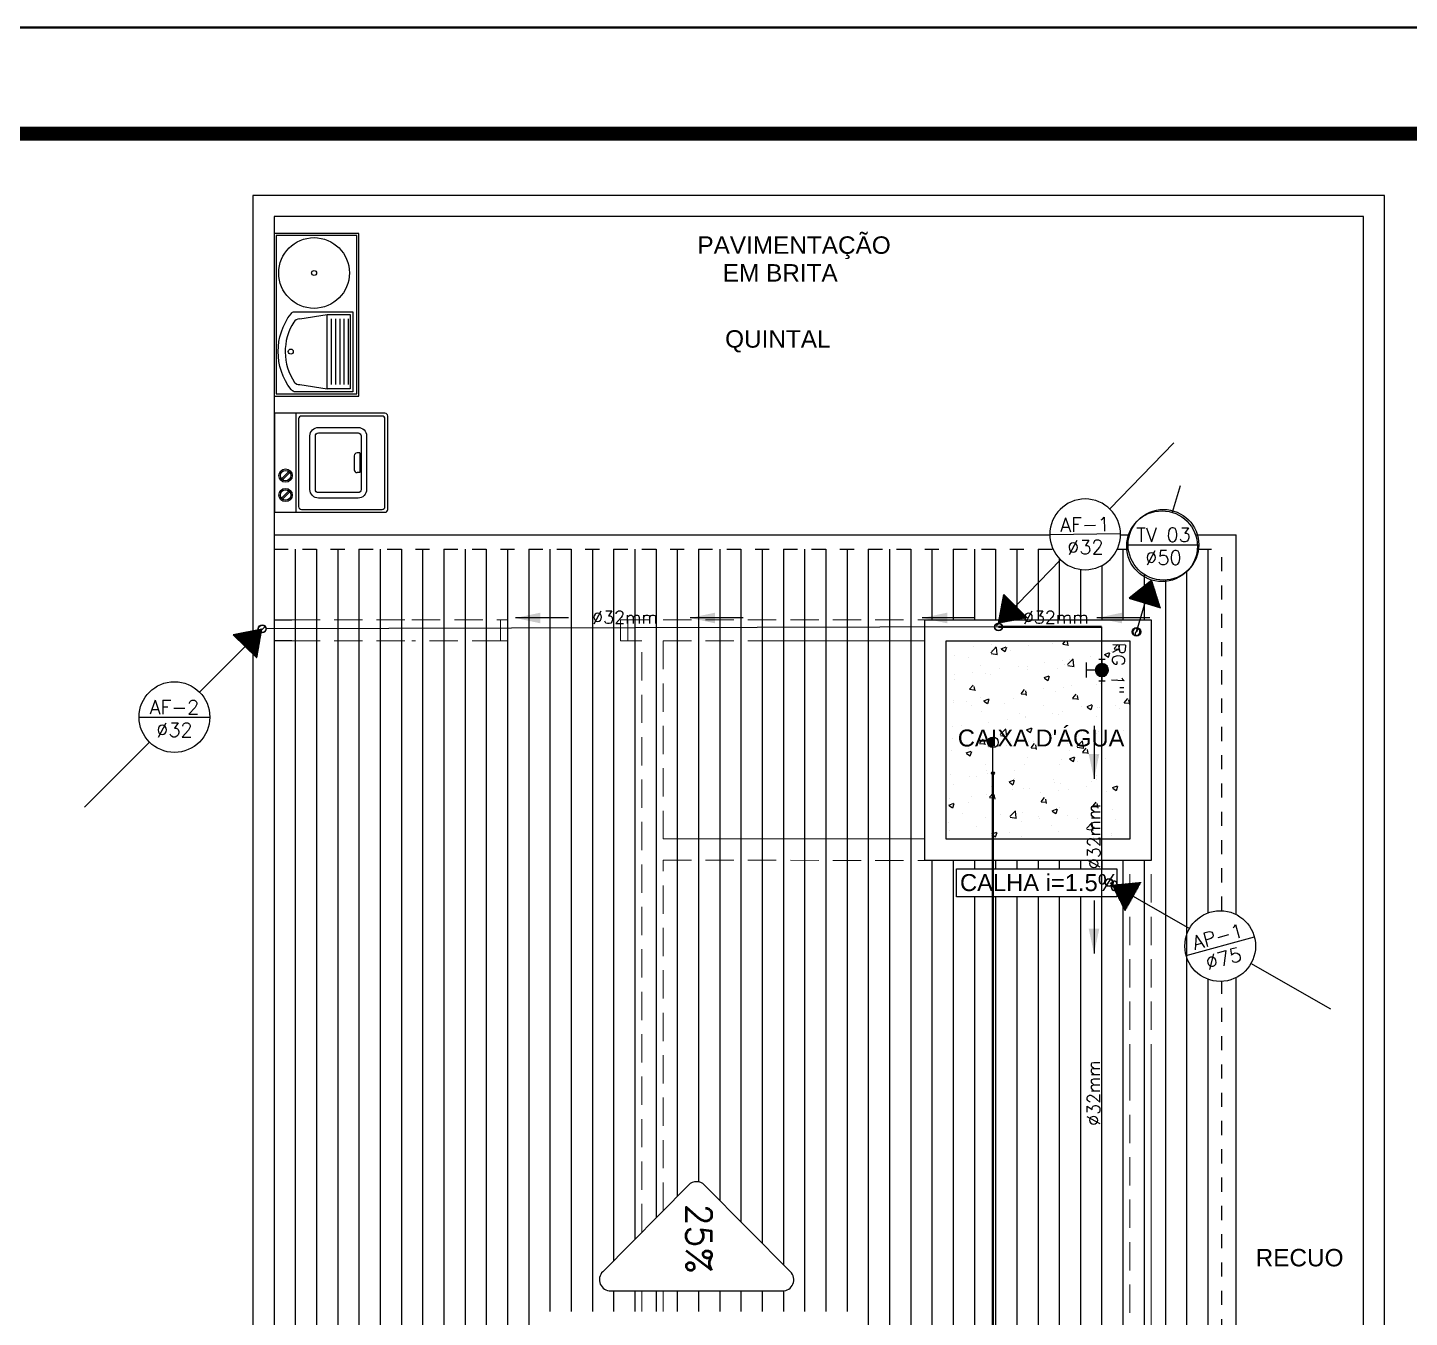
# Model space of a CAD drawing. Header units: millimetres. Extents: x 4595 to 4915, y 2085 to 2243.
# Drawn here: x 4717.28 to 4727.05, y 2204.19 to 2213.31 of the extents above; entities that cross this region are included whole.
import ezdxf
from ezdxf.enums import TextEntityAlignment as Align

# ---------------------------------------------------------------- set-up
doc = ezdxf.new("R2010")
doc.units = ezdxf.units.MM
doc.header["$LTSCALE"] = 0.8
doc.linetypes.add('HIDDEN', pattern=[0.375, 0.25, -0.125])
doc.linetypes.add('HIDDEN2', pattern=[0.1875, 0.125, -0.0625])
for name, color, linetype in [('02', 2, 'Continuous'), ('BANHO_COZINHA', 7, 'Continuous'), ('CONEXAO_AG_FRIA', 3, 'Continuous'), ('CONEXAO_ESGOTO', 7, 'Continuous'), ('CONEXÃO_HIDRÁULICA', 2, 'Continuous'), ('DETALHE_CONEXAO_EG', 3, 'Continuous'), ('DIVERSOS', 4, 'Continuous'), ('HATCH', 8, 'Continuous'), ('JANELAS_EXTERNO', 1, 'Continuous'), ('MOBIL-I', 251, 'Continuous'), ('MOVEIS', 7, 'Continuous'), ('PORTAS', 3, 'Continuous'), ('SIMBOLOS_AGUA', 3, 'Continuous'), ('texto pequeno', 3, 'Continuous'), ('TEXTO0', 7, 'Continuous'), ('TEXTO2', 3, 'Continuous'), ('TUBULAÇÃO_HIDRÁULICA', 5, 'Continuous'), ('TXT_0', 7, 'Continuous')]:
    doc.layers.add(name, color=color, linetype=linetype)
doc.styles.add('ADITIVOCAD', font='ROMANS.shx')
doc.styles.add('ROMANS', font='romans', dxfattribs={"height": 0.1})
doc.styles.add('SANSSERIF', font='sas_____.pfb', dxfattribs={"height": 1})
doc.styles.get("Standard").update_dxf_attribs({"font": 'txt.shx', "height": 0.12})
pattern_1 = [(158.48882318, (6948.9741508, 2392.670996), (-0.001164217631, -0.002953848728), [])]
pattern_2 = [(67.54383833, (4868.4809806, -23.668247), (-0.002934246297, 0.001212775193), [])]

# ---------------------------------------------------------------- blocks, each defined once
blk = doc.blocks.new('Adh_hicol0')
for radius in [0.559, 0.515]:
    blk.add_circle((0, 0), radius)
blk = doc.blocks.new('Adh_acs_rg')
h = blk.add_hatch()
h.set_pattern_fill('_U', color=256, scale=0.002, angle=45, style=0, double=1)
h.set_pattern_definition([(45, (-7.4131718, -5.1711377), (-0.00141421356, 0.00141421356), []), (135, (-7.4131718, -5.1711377), (-0.00141421356, -0.00141421356), [])])
h.paths.add_polyline_path([(-0.046, 0, 1), (0.046, 0, 1)])
for p, q in [((0.0525, 0.1082), (-0.0525, 0.1082)), ((0, 0.046), (0, 0.1082)), ((-0.078, 0.0225), (-0.078, -0.0225)), ((0.078, -0.0225), (0.078, 0.0225)), ((-0.078, 0), (-0.046, 0)), ((0.046, 0), (0.078, 0))]:
    blk.add_line(p, q)
blk.add_circle((0, 0), 0.046)
blk = doc.blocks.new('ADH_TOR_BOIA')
for points in [[(-0.0103, 0, 1), (0.0103, 0, 1)], [(0.1812, 0), (0.2562, 0, 1)]]:
    blk.add_hatch(color=256).paths.add_polyline_path(points)
blk.add_line((0.0103, 0), (0.2562, 0))
for centre, radius in [((0, 0), 0.0103), ((0.2187, 0), 0.0375)]:
    blk.add_circle(centre, radius)
blk = doc.blocks.new('Adh_BalaoAf')
for p, q in [((0, 0), (0.65, 0)), ((1.8, 0), (1.15, 0))]:
    blk.add_line(p, q)
blk.add_circle((0.9, 0), 0.25)
blk = doc.blocks.new('Adh_Afn')
blk.add_line((-0.25, 0), (0.25, 0))
blk.add_circle((0, 0), 0.25)
at = {"flags": 8}
for tag, p in [('$AF', (0, 0.0703)), ('$DIAM', (0, -0.0909))]:
    blk.add_attdef(tag, text='', height=0.1, dxfattribs=at).set_placement(p, align=Align.MIDDLE)

msp = doc.modelspace()

# ---------------------------------------------------------------- hatches: boundary and pattern name
at = {"layer": 'HATCH'}
h = msp.add_hatch(dxfattribs=at)
h.set_pattern_fill('LINE,_O', color=256, scale=0.001, angle=185.65012)
h.set_pattern_definition([(185.65011725, (6625.527552, 3390.7753964), (0.000312589541, -0.003159574778), [])])
h.paths.add_polyline_path([(4725.0649, 2209.2734), (4725.2875, 2209.2048), (4725.226, 2209.4007)])
h = msp.add_hatch(dxfattribs=at)
h.set_pattern_fill('LINE,_O', color=256, scale=0.001, angle=67.54384)
h.set_pattern_definition(pattern_2)
h.paths.add_polyline_path([(4724.179, 2209.2985), (4724.3444, 2209.1345), (4724.1426, 2209.0964)])
h = msp.add_hatch(dxfattribs=at)
h.set_pattern_fill('LINE,_O', color=256, scale=0.001, angle=67.54384)
h.set_pattern_definition(pattern_2)
h.paths.add_polyline_path([(4724.179, 2209.2985), (4724.3444, 2209.1345), (4724.1426, 2209.0964)])
h = msp.add_hatch(dxfattribs=at)
h.set_pattern_fill('LINE,_O', color=256, scale=0.001, angle=67.54384)
h.set_pattern_definition(pattern_2)
h.paths.add_polyline_path([(4724.179, 2209.2985), (4724.3444, 2209.1345), (4724.1426, 2209.0964)])
h = msp.add_hatch(dxfattribs=at)
h.set_pattern_fill('LINE,_O', color=256, scale=0.001, angle=67.54384)
h.set_pattern_definition(pattern_2)
h.paths.add_polyline_path([(4724.179, 2209.2985), (4724.3444, 2209.1345), (4724.1426, 2209.0964)])
h = msp.add_hatch(dxfattribs=at)
h.set_pattern_fill('LINE,_O', color=5, scale=0.001, angle=158.48882)
h.set_pattern_definition(pattern_1)
h.paths.add_polyline_path([(4718.733, 2209.0146), (4718.8997, 2208.852), (4718.9345, 2209.0543)])
h = msp.add_hatch(dxfattribs=at)
h.set_pattern_fill('LINE,_O', color=5, scale=0.001, angle=158.48882)
h.set_pattern_definition(pattern_1)
h.paths.add_polyline_path([(4718.733, 2209.0146), (4718.8997, 2208.852), (4718.9345, 2209.0543)])
h = msp.add_hatch(dxfattribs=at)
h.set_pattern_fill('LINE,_O', color=5, scale=0.001, angle=158.48882)
h.set_pattern_definition(pattern_1)
h.paths.add_polyline_path([(4718.733, 2209.0146), (4718.8997, 2208.852), (4718.9345, 2209.0543)])
h = msp.add_hatch(dxfattribs=at)
h.set_pattern_fill('LINE,_O', color=5, scale=0.001, angle=158.48882)
h.set_pattern_definition(pattern_1)
h.paths.add_polyline_path([(4718.733, 2209.0146), (4718.8997, 2208.852), (4718.9345, 2209.0543)])
h = msp.add_hatch(dxfattribs=at)
h.set_pattern_fill('LINE,_O', color=256, scale=0.001, angle=263.73051)
h.set_pattern_definition([(263.7305051, (3961.5306567, 4310.573581), (0.003156011083, -0.000346726181), [])])
h.paths.add_polyline_path([(4725.0377, 2207.0617), (4725.1508, 2207.2653), (4724.9464, 2207.2456)])

# ---------------------------------------------------------------- linework, layer by layer
at = {"color": 253}
msp.add_lwpolyline([(4721.4009, 2204.3748), (4722.6146, 2204.3748, 0.668179), (4722.6712, 2204.5113), (4722.0643, 2205.124, 0.414214), (4721.9512, 2205.124), (4721.3443, 2204.5113, 0.668179), (4721.4009, 2204.3748), (4721.4009, 2204.3748)], format="xyb", dxfattribs=at)
at = {"layer": '02', "color": 253}
for p, q in [((4726.8709, 2212.1206), (4718.8709, 2212.1206)), ((4718.8709, 2212.1206), (4718.8709, 2187.1206)), ((4718.8709, 2212.1206), (4718.8709, 2208.5706)), ((4726.8709, 2187.1206), (4726.8709, 2212.1206)), ((4726.7209, 2211.9706), (4719.0209, 2211.9706)), ((4726.7209, 2197.2706), (4726.7209, 2211.9706)), ((4719.0209, 2209.1206), (4719.1459, 2209.1206)), ((4719.0209, 2208.9706), (4719.0209, 2195.375)), ((4719.1459, 2208.9706), (4719.0209, 2208.9706)), ((4719.0209, 2208.9706), (4719.0209, 2207.4206))]:
    msp.add_line(p, q, dxfattribs=at)
at = {"layer": '02', "color": 253, "linetype": 'HIDDEN', "lineweight": 5}
for p, q in [((4719.9959, 2209.1206), (4720.6209, 2209.1206)), ((4720.6209, 2208.9706), (4720.6209, 2209.1206)), ((4721.4709, 2209.1206), (4725.2209, 2209.1206)), ((4721.5209, 2208.9706), (4721.5209, 2209.1206)), ((4725.2209, 2205.9206), (4725.2209, 2209.1206)), ((4720.6209, 2208.9706), (4719.9959, 2208.9706)), ((4721.6209, 2208.9706), (4721.4709, 2208.9706)), ((4721.6209, 2204.7906), (4721.6209, 2208.9706)), ((4721.7709, 2207.5706), (4721.7709, 2208.9706)), ((4721.7709, 2208.9706), (4723.6206, 2208.9706)), ((4722.5709, 2208.9706), (4723.6206, 2208.9706)), ((4723.7706, 2208.9706), (4725.0709, 2208.9706)), ((4723.7706, 2208.9706), (4725.0709, 2208.9706)), ((4725.0709, 2208.9706), (4724.1709, 2208.9706)), ((4725.0709, 2207.5706), (4725.0709, 2208.9706)), ((4721.7709, 2207.5706), (4723.6206, 2207.5706)), ((4723.6206, 2207.5706), (4721.7709, 2207.5706)), ((4724.2709, 2207.5706), (4724.2709, 2207.5684)), ((4721.7709, 2204.942), (4721.7709, 2207.4206)), ((4721.7709, 2207.4206), (4723.6206, 2207.4184)), ((4724.9709, 2207.4206), (4725.0709, 2207.4206)), ((4725.0709, 2205.9206), (4725.0709, 2207.4206)), ((4721.6209, 2204.229), (4721.6209, 2204.3748)), ((4721.7709, 2204.229), (4721.7709, 2204.3748))]:
    msp.add_line(p, q, dxfattribs=at)
at = {"layer": '02', "color": 5, "lineweight": 40}
for p, q in [((4724.1417, 2209.0693), (4724.8707, 2209.0693)), ((4724.1025, 2198.2432), (4724.1025, 2208.035))]:
    msp.add_line(p, q, dxfattribs=at)
at = {"layer": '02', "lineweight": 40}
msp.add_lwpolyline([(4703.7996, 2168.7568), (4764.9996, 2168.7568), (4764.9996, 2213.3068), (4703.7996, 2213.3068)], close=True, dxfattribs=at)
at = {"layer": '02', "lineweight": 40, "const_width": 0.1}
msp.add_lwpolyline([(4704.5496, 2169.5068), (4764.2496, 2169.5068), (4764.2496, 2212.5568), (4704.5496, 2212.5568)], close=True, dxfattribs=at)
at = {"layer": 'BANHO_COZINHA', "color": 253}
for p, q in [((4719.2025, 2211.2483), (4719.3975, 2211.2783)), ((4719.3975, 2210.7529), (4719.3975, 2211.2783)), ((4719.4275, 2210.7842), (4719.4275, 2211.2483)), ((4719.4575, 2210.7842), (4719.4575, 2211.2483)), ((4719.4875, 2210.7842), (4719.4875, 2211.2483)), ((4719.5175, 2210.7842), (4719.5175, 2211.2483)), ((4719.5475, 2210.7842), (4719.5475, 2211.2483)), ((4719.2025, 2210.7829), (4719.3975, 2210.7529))]:
    msp.add_line(p, q, dxfattribs=at)
for points in [[(4719.6209, 2210.7021), (4719.6209, 2211.8521), (4719.0209, 2211.8521), (4719.0209, 2210.7021)], [(4719.0359, 2211.8371), (4719.0359, 2210.7171), (4719.6059, 2210.7171), (4719.6059, 2211.8371)]]:
    msp.add_lwpolyline(points, close=True, dxfattribs=at)
msp.add_lwpolyline([(4719.1621, 2210.7329, -0.153737), (4719.1408, 2210.7481, -0.338906), (4719.1408, 2211.2845, -0.256007), (4719.1661, 2211.2983), (4719.578, 2211.2983), (4719.578, 2210.7329)], format="xyb", close=True, dxfattribs=at)
msp.add_lwpolyline([(4719.3975, 2211.2783), (4719.558, 2211.2783), (4719.558, 2210.7529), (4719.3975, 2210.7529, -0.125189)], format="xyb", dxfattribs=at)
for centre, radius in [((4719.3036, 2211.5721), 0.25), ((4719.3036, 2211.5721), 0.0177), ((4719.1392, 2211.0163), 0.0177)]:
    msp.add_circle(centre, radius, dxfattribs=at)
for centre, radius, start, end in [((4719.491, 2211.0163), 0.3911, 147.74582, 213.74994), ((4719.2025, 2211.1983), 0.05, 90, 147.74582), ((4719.2025, 2210.8329), 0.05, 222.73834, 270)]:
    msp.add_arc(centre, radius, start, end, dxfattribs=at)
at = {"layer": 'CONEXAO_ESGOTO'}
for p, q in [((4721.1011, 2209.1329), (4720.7269, 2209.1329)), ((4722.3359, 2209.1329), (4721.9617, 2209.1329)), ((4723.9771, 2209.1329), (4723.6029, 2209.1329)), ((4725.2119, 2209.1329), (4724.8376, 2209.1329)), ((4724.8168, 2208.3695), (4724.8168, 2207.9952)), ((4724.8168, 2207.1347), (4724.8168, 2206.7605))]:
    msp.add_line(p, q, dxfattribs=at)
for points in [[(4720.7269, 2209.1329), (4720.9029, 2209.0954), (4720.9029, 2209.1704)], [(4721.9617, 2209.1329), (4722.1377, 2209.0954), (4722.1377, 2209.1704)], [(4723.6029, 2209.1329), (4723.7789, 2209.0954), (4723.7789, 2209.1704)], [(4724.8376, 2209.1329), (4725.0137, 2209.0954), (4725.0137, 2209.1704)], [(4724.8168, 2207.9952), (4724.8544, 2208.1713), (4724.7793, 2208.1713)], [(4724.8168, 2206.7605), (4724.8544, 2206.9365), (4724.7793, 2206.9365)]]:
    msp.add_solid(points, dxfattribs=at)
at = {"layer": 'DETALHE_CONEXAO_EG'}
for radius in [0.03, 0.0275]:
    msp.add_circle((4725.1167, 2209.0349), radius, dxfattribs=at)
for centre, radius, start, end in [((4725.1167, 2209.0349), 0.025, 90.10011, 270.0961), ((4725.1223, 2209.0224), 0.0137, 114.12556, 246.07319), ((4725.1111, 2209.0474), 0.0137, 294.12556, 66.07319), ((4725.1167, 2209.0349), 0.025, 270.10138, 90.09737)]:
    msp.add_arc(centre, radius, start, end, dxfattribs=at)
at = {"layer": 'DIVERSOS'}
for p, q in [((4725.4252, 2210.0672), (4725.3692, 2209.8797)), ((4725.1167, 2209.0349), (4725.226, 2209.4007))]:
    msp.add_line(p, q, dxfattribs=at)
at = {"layer": 'DIVERSOS', "color": 253}
for p, q in [((4723.9623, 2208.9314), (4723.9623, 2208.9314)), ((4724.0868, 2208.8872), (4724.1263, 2208.9284)), ((4724.0895, 2208.9482), (4724.0895, 2208.9482)), ((4724.1325, 2208.8772), (4724.1269, 2208.9254)), ((4724.161, 2208.9156), (4724.1965, 2208.9292)), ((4724.1627, 2208.9126), (4724.1879, 2208.8956)), ((4724.1891, 2208.896), (4724.1994, 2208.9267)), ((4724.2702, 2208.9675), (4724.2696, 2208.9706)), ((4724.3544, 2208.9408), (4724.3544, 2208.9408)), ((4724.522, 2208.9532), (4724.522, 2208.9532)), ((4724.5952, 2208.9469), (4724.6255, 2208.9443)), ((4724.5959, 2208.948), (4724.6148, 2208.9706)), ((4724.6345, 2208.9356), (4724.6287, 2208.9674)), ((4724.7638, 2208.9664), (4724.7638, 2208.9664)), ((4724.9595, 2208.915), (4724.9899, 2208.9124)), ((4724.9603, 2208.9162), (4724.9848, 2208.9454)), ((4724.9989, 2208.9037), (4724.993, 2208.9355)), ((4725.035, 2208.9549), (4725.035, 2208.9549)), ((4723.8339, 2208.8702), (4723.8339, 2208.8702)), ((4723.9295, 2208.8515), (4723.9295, 2208.8515)), ((4724.0893, 2208.8816), (4724.1345, 2208.8746)), ((4724.0905, 2208.9027), (4724.0905, 2208.9027)), ((4724.2257, 2208.9023), (4724.2257, 2208.9023)), ((4724.4691, 2208.8154), (4724.4691, 2208.8154)), ((4724.5962, 2208.8321), (4724.5962, 2208.8321)), ((4724.6289, 2208.8031), (4724.6685, 2208.8443)), ((4724.6437, 2208.8417), (4724.6437, 2208.8417)), ((4724.6746, 2208.7931), (4724.669, 2208.8413)), ((4724.7886, 2208.8574), (4724.7886, 2208.8574)), ((4724.8656, 2208.84), (4724.8656, 2208.84)), ((4724.891, 2208.8749), (4724.9266, 2208.8885)), ((4724.8927, 2208.8719), (4724.918, 2208.8549)), ((4724.9192, 2208.8553), (4724.9295, 2208.886)), ((4724.94, 2208.8925), (4724.94, 2208.8925)), ((4723.7706, 2208.7568), (4723.7726, 2208.7628)), ((4723.8287, 2208.7311), (4723.8287, 2208.7311)), ((4723.9558, 2208.7478), (4723.9558, 2208.7478)), ((4724.0133, 2208.7993), (4724.0133, 2208.7993)), ((4724.0512, 2208.74), (4724.0512, 2208.74)), ((4724.0844, 2208.7336), (4724.0844, 2208.7336)), ((4724.1482, 2208.7731), (4724.1482, 2208.7731)), ((4724.2844, 2208.7878), (4724.2844, 2208.7878)), ((4724.3475, 2208.7908), (4724.3475, 2208.7908)), ((4724.3482, 2208.7717), (4724.3482, 2208.7717)), ((4724.4642, 2208.711), (4724.4998, 2208.7247)), ((4724.4924, 2208.6915), (4724.5027, 2208.7222)), ((4724.5556, 2208.7764), (4724.5556, 2208.7764)), ((4724.609, 2208.8075), (4724.609, 2208.8075)), ((4724.6314, 2208.7976), (4724.6766, 2208.7905)), ((4724.8268, 2208.7649), (4724.8268, 2208.7649)), ((4723.8278, 2208.7011), (4723.8278, 2208.7011)), ((4723.9369, 2208.6286), (4723.9673, 2208.6259)), ((4723.9376, 2208.6297), (4723.9621, 2208.6589)), ((4723.9763, 2208.6172), (4723.9704, 2208.6491)), ((4724.302, 2208.5978), (4724.3265, 2208.627)), ((4724.4626, 2208.6318), (4724.4626, 2208.6318)), ((4724.4659, 2208.7081), (4724.4912, 2208.691)), ((4724.6029, 2208.6384), (4724.6029, 2208.6384)), ((4724.655, 2208.6571), (4724.655, 2208.6571)), ((4724.8377, 2208.6639), (4724.8377, 2208.6639)), ((4724.8594, 2208.6709), (4724.8594, 2208.6709)), ((4724.9758, 2208.6993), (4724.9758, 2208.6993)), ((4723.8216, 2208.532), (4723.8216, 2208.532)), ((4723.8222, 2208.5474), (4723.8222, 2208.5474)), ((4723.9143, 2208.5397), (4723.9143, 2208.5397)), ((4724.0146, 2208.5728), (4724.0146, 2208.5728)), ((4724.0374, 2208.5472), (4724.0729, 2208.5608)), ((4724.0391, 2208.5442), (4724.0643, 2208.5272)), ((4724.0655, 2208.5276), (4724.0758, 2208.5583)), ((4724.0782, 2208.5645), (4724.0782, 2208.5645)), ((4724.1855, 2208.5282), (4724.1855, 2208.5282)), ((4724.2452, 2208.5622), (4724.2452, 2208.5622)), ((4724.3013, 2208.5967), (4724.3316, 2208.594)), ((4724.3406, 2208.5853), (4724.3348, 2208.6172)), ((4724.3354, 2208.615), (4724.3354, 2208.615)), ((4724.342, 2208.6026), (4724.342, 2208.6026)), ((4724.5415, 2208.613), (4724.5415, 2208.613)), ((4724.6656, 2208.5648), (4724.696, 2208.5621)), ((4724.6664, 2208.5659), (4724.6909, 2208.5951)), ((4724.705, 2208.5535), (4724.6991, 2208.5853)), ((4725.03, 2208.5329), (4725.0604, 2208.5303)), ((4725.0308, 2208.5341), (4725.0552, 2208.5632)), ((4725.0694, 2208.5216), (4725.0635, 2208.5534)), ((4723.949, 2208.5113), (4723.949, 2208.5113)), ((4724.0214, 2208.4715), (4724.0214, 2208.4715)), ((4724.2926, 2208.46), (4724.2926, 2208.46)), ((4724.329, 2208.4314), (4724.329, 2208.4314)), ((4724.3358, 2208.4335), (4724.3358, 2208.4335)), ((4724.4567, 2208.5168), (4724.4567, 2208.5168)), ((4724.5214, 2208.4567), (4724.5214, 2208.4567)), ((4724.5638, 2208.4485), (4724.5638, 2208.4485)), ((4724.5967, 2208.4693), (4724.5967, 2208.4693)), ((4724.7279, 2208.5053), (4724.7279, 2208.5053)), ((4724.7674, 2208.5065), (4724.803, 2208.5202)), ((4724.7691, 2208.5035), (4724.7944, 2208.4865)), ((4724.7956, 2208.4869), (4724.8059, 2208.5176)), ((4724.835, 2208.4371), (4724.835, 2208.4371)), ((4724.8422, 2208.499), (4724.8422, 2208.499)), ((4724.8533, 2208.5018), (4724.8533, 2208.5018)), ((4724.9694, 2208.5157), (4724.9694, 2208.5157)), ((4724.9991, 2208.4939), (4724.9991, 2208.4939)), ((4723.8154, 2208.3629), (4723.8154, 2208.3629)), ((4723.881, 2208.3724), (4723.881, 2208.3724)), ((4724.072, 2208.3954), (4724.072, 2208.3954)), ((4724.1541, 2208.3082), (4724.1937, 2208.3495)), ((4724.1998, 2208.2982), (4724.1942, 2208.3465)), ((4724.2018, 2208.4147), (4724.2018, 2208.4147)), ((4724.3406, 2208.3427), (4724.3762, 2208.3563)), ((4724.3423, 2208.3397), (4724.3676, 2208.3226)), ((4724.3688, 2208.3231), (4724.3791, 2208.3538)), ((4724.8168, 2208.3608), (4724.8168, 2208.3608)), ((4724.8471, 2208.3327), (4724.8471, 2208.3327)), ((4725.0281, 2208.3407), (4725.0281, 2208.3407)), ((4723.8133, 2208.2815), (4723.8133, 2208.2815)), ((4724.0074, 2208.2464), (4724.0378, 2208.2438)), ((4724.0081, 2208.2476), (4724.0326, 2208.2768)), ((4724.0468, 2208.2351), (4724.0409, 2208.267)), ((4724.0844, 2208.27), (4724.0844, 2208.27)), ((4724.1566, 2208.3027), (4724.2018, 2208.2957)), ((4724.1953, 2208.231), (4724.1953, 2208.231)), ((4724.2243, 2208.2591), (4724.2243, 2208.2591)), ((4724.3297, 2208.2644), (4724.3297, 2208.2644)), ((4724.3556, 2208.2586), (4724.3556, 2208.2586)), ((4724.3725, 2208.2157), (4724.397, 2208.2449)), ((4724.3877, 2208.2564), (4724.3877, 2208.2564)), ((4724.4111, 2208.2032), (4724.4053, 2208.2351)), ((4724.5205, 2208.3099), (4724.5205, 2208.3099)), ((4724.5905, 2208.3001), (4724.5905, 2208.3001)), ((4724.6268, 2208.2471), (4724.6268, 2208.2471)), ((4724.6963, 2208.2241), (4724.7358, 2208.2654)), ((4724.7085, 2208.2986), (4724.7085, 2208.2986)), ((4724.742, 2208.2141), (4724.7364, 2208.2624)), ((4724.8357, 2208.3153), (4724.8357, 2208.3153)), ((4724.898, 2208.2356), (4724.898, 2208.2356)), ((4724.9385, 2208.2492), (4724.9385, 2208.2492)), ((4725.0706, 2208.302), (4725.0709, 2208.3021)), ((4723.8092, 2208.1938), (4723.8092, 2208.1938)), ((4723.9138, 2208.1788), (4723.9493, 2208.1925)), ((4723.9155, 2208.1758), (4723.9407, 2208.1588)), ((4723.928, 2208.2082), (4723.928, 2208.2082)), ((4723.9419, 2208.1592), (4723.9522, 2208.1899)), ((4724.0658, 2208.2263), (4724.0658, 2208.2263)), ((4724.0681, 2208.2143), (4724.0681, 2208.2143)), ((4724.346, 2208.1475), (4724.346, 2208.1475)), ((4724.3718, 2208.2146), (4724.4021, 2208.2119)), ((4724.5843, 2208.131), (4724.5843, 2208.131)), ((4724.6422, 2208.1984), (4724.6422, 2208.1984)), ((4724.6438, 2208.1381), (4724.6794, 2208.1518)), ((4724.6455, 2208.1352), (4724.6708, 2208.1181)), ((4724.672, 2208.1186), (4724.6823, 2208.1493)), ((4724.6988, 2208.2186), (4724.744, 2208.2116)), ((4724.7361, 2208.1827), (4724.7665, 2208.18)), ((4724.7369, 2208.1838), (4724.7614, 2208.213)), ((4724.7755, 2208.1714), (4724.7696, 2208.2032)), ((4724.8409, 2208.1636), (4724.8409, 2208.1636)), ((4724.8945, 2208.1403), (4724.8945, 2208.1403)), ((4724.0497, 2208.0967), (4724.0497, 2208.0967)), ((4724.0596, 2208.0572), (4724.0596, 2208.0572)), ((4724.2541, 2208.056), (4724.2541, 2208.056)), ((4724.3235, 2208.0953), (4724.3235, 2208.0953)), ((4724.5749, 2208.0982), (4724.5749, 2208.0982)), ((4724.7021, 2208.115), (4724.7021, 2208.115)), ((4723.8031, 2208.0247), (4723.8031, 2208.0247)), ((4723.8215, 2207.9537), (4723.8215, 2207.9537)), ((4723.9345, 2208.0139), (4723.9345, 2208.0139)), ((4723.9855, 2208.0104), (4723.9855, 2208.0104)), ((4724.0617, 2208.0307), (4724.0617, 2208.0307)), ((4724.0926, 2207.9422), (4724.0926, 2207.9422)), ((4724.217, 2207.9743), (4724.2526, 2207.9879)), ((4724.2187, 2207.9713), (4724.244, 2207.9543)), ((4724.2452, 2207.9547), (4724.2555, 2207.9854)), ((4724.2567, 2207.999), (4724.2567, 2207.999)), ((4724.5279, 2207.9875), (4724.5279, 2207.9875)), ((4724.54, 2207.9698), (4724.54, 2207.9698)), ((4724.5781, 2207.9619), (4724.5781, 2207.9619)), ((4724.7608, 2207.94), (4724.7608, 2207.94)), ((4724.7991, 2207.9761), (4724.7991, 2207.9761)), ((4724.8347, 2207.9945), (4724.8347, 2207.9945)), ((4724.8362, 2208.0206), (4724.8362, 2208.0206)), ((4724.947, 2207.9336), (4724.9826, 2207.9473)), ((4724.9752, 2207.914), (4724.9855, 2207.9447)), ((4725.0702, 2207.9646), (4725.0702, 2207.9646)), ((4723.7969, 2207.8556), (4723.7969, 2207.8556)), ((4723.9475, 2207.868), (4723.9475, 2207.868)), ((4724.0535, 2207.8881), (4724.0535, 2207.8881)), ((4724.0779, 2207.8643), (4724.1082, 2207.8617)), ((4724.0786, 2207.8655), (4724.1031, 2207.8947)), ((4724.1172, 2207.853), (4724.1114, 2207.8848)), ((4724.1204, 2207.8556), (4724.1204, 2207.8556)), ((4724.2437, 2207.9189), (4724.2437, 2207.9189)), ((4724.3173, 2207.9262), (4724.3173, 2207.9262)), ((4724.3638, 2207.9307), (4724.3638, 2207.9307)), ((4724.4413, 2207.8979), (4724.4413, 2207.8979)), ((4724.443, 2207.8336), (4724.4675, 2207.8628)), ((4724.4816, 2207.8211), (4724.4757, 2207.853)), ((4724.5684, 2207.9146), (4724.5684, 2207.9146)), ((4724.635, 2207.9193), (4724.635, 2207.9193)), ((4724.9062, 2207.9078), (4724.9062, 2207.9078)), ((4724.9487, 2207.9306), (4724.974, 2207.9136)), ((4723.7901, 2207.8104), (4723.8257, 2207.8241)), ((4723.7918, 2207.8075), (4723.8171, 2207.7904)), ((4723.8009, 2207.8136), (4723.8009, 2207.8136)), ((4723.8183, 2207.7909), (4723.8286, 2207.8216)), ((4723.8845, 2207.7522), (4723.8845, 2207.7522)), ((4723.928, 2207.8303), (4723.928, 2207.8303)), ((4724.1556, 2207.7408), (4724.1556, 2207.7408)), ((4724.2215, 2207.7293), (4724.261, 2207.7705)), ((4724.2672, 2207.7193), (4724.2616, 2207.7675)), ((4724.3111, 2207.7571), (4724.3111, 2207.7571)), ((4724.4422, 2207.8325), (4724.4726, 2207.8298)), ((4724.5202, 2207.7698), (4724.5558, 2207.7834)), ((4724.5219, 2207.7668), (4724.5472, 2207.7497)), ((4724.5484, 2207.7502), (4724.5587, 2207.7809)), ((4724.572, 2207.7928), (4724.572, 2207.7928)), ((4724.6272, 2207.7396), (4724.6272, 2207.7396)), ((4724.8066, 2207.8006), (4724.837, 2207.7979)), ((4724.8074, 2207.8017), (4724.8319, 2207.8309)), ((4724.8286, 2207.8253), (4724.8286, 2207.8253)), ((4724.846, 2207.7892), (4724.8401, 2207.8211)), ((4724.948, 2207.7818), (4724.948, 2207.7818)), ((4723.7907, 2207.6864), (4723.7907, 2207.6864)), ((4723.9868, 2207.6553), (4723.9868, 2207.6553)), ((4724.0473, 2207.719), (4724.0473, 2207.719)), ((4724.224, 2207.7238), (4724.2692, 2207.7168)), ((4724.3076, 2207.6975), (4724.3076, 2207.6975)), ((4724.4268, 2207.7293), (4724.4268, 2207.7293)), ((4724.4348, 2207.7143), (4724.4348, 2207.7143)), ((4724.519, 2207.6666), (4724.519, 2207.6666)), ((4724.698, 2207.7178), (4724.698, 2207.7178)), ((4724.7636, 2207.6452), (4724.8032, 2207.6864)), ((4724.8093, 2207.6352), (4724.8037, 2207.6835)), ((4724.8153, 2207.7175), (4724.8153, 2207.7175)), ((4724.8224, 2207.6562), (4724.8224, 2207.6562)), ((4724.9692, 2207.7064), (4724.9692, 2207.7064)), ((4723.7944, 2207.63), (4723.7944, 2207.63)), ((4724.0934, 2207.6059), (4724.1289, 2207.6196)), ((4724.0951, 2207.6029), (4724.1203, 2207.5859)), ((4724.1216, 2207.5863), (4724.1319, 2207.617)), ((4724.2228, 2207.6158), (4724.2228, 2207.6158)), ((4724.305, 2207.5879), (4724.305, 2207.5879)), ((4724.5658, 2207.6237), (4724.5658, 2207.6237)), ((4724.7661, 2207.6397), (4724.8113, 2207.6327)), ((4724.8144, 2207.5815), (4724.8144, 2207.5815)), ((4724.8318, 2207.5684), (4724.859, 2207.5789)), ((4724.8593, 2207.5684), (4724.8619, 2207.5764)), ((4724.937, 2207.606), (4724.937, 2207.606)), ((4724.9416, 2207.5982), (4724.9416, 2207.5982))]:
    msp.add_line(p, q, dxfattribs=at)
at = {"layer": 'DIVERSOS'}
for points in [[(4725.226, 2209.4007), (4725.0649, 2209.2734), (4725.2875, 2209.2048)], [(4724.1426, 2209.0964), (4724.179, 2209.2985), (4724.3444, 2209.1345)], [(4724.1426, 2209.0964), (4724.179, 2209.2985), (4724.3444, 2209.1345)], [(4724.1426, 2209.0964), (4724.179, 2209.2985), (4724.3444, 2209.1345)], [(4724.1426, 2209.0964), (4724.179, 2209.2985), (4724.3444, 2209.1345)]]:
    msp.add_lwpolyline(points, dxfattribs=at)
at = {"layer": 'DIVERSOS', "color": 253}
msp.add_lwpolyline([(4718.9345, 2209.0543), (4718.733, 2209.0146), (4718.8997, 2208.852)], dxfattribs=at)
msp.add_lwpolyline([(4718.9345, 2209.0543), (4718.733, 2209.0146), (4718.8997, 2208.852)], dxfattribs=at)
msp.add_lwpolyline([(4718.9345, 2209.0543), (4718.733, 2209.0146), (4718.8997, 2208.852)], dxfattribs=at)
msp.add_lwpolyline([(4718.9345, 2209.0543), (4718.733, 2209.0146), (4718.8997, 2208.852)], dxfattribs=at)
at = {"layer": 'DIVERSOS'}
msp.add_circle((4725.2976, 2209.6402), 0.25, dxfattribs=at)
at = {"layer": 'JANELAS_EXTERNO', "color": 253, "linetype": 'HIDDEN', "lineweight": 5}
for p, q in [((4719.1459, 2209.1206), (4719.9959, 2209.1206)), ((4719.1459, 2208.9706), (4719.9959, 2208.9706)), ((4725.0709, 2205.9206), (4725.0709, 2203.9206)), ((4725.2209, 2205.9206), (4725.2209, 2203.9206))]:
    msp.add_line(p, q, dxfattribs=at)
at = {"layer": 'MOBIL-I', "color": 253, "linetype": 'HIDDEN', "lineweight": 5}
msp.add_line((4725.0709, 2208.9706), (4725.0709, 2208.4206), dxfattribs=at)
at = {"layer": 'MOVEIS', "color": 253}
for p, q in [((4719.0249, 2210.5805), (4719.0249, 2209.8805)), ((4719.8049, 2210.5805), (4719.0249, 2210.5805)), ((4719.1749, 2210.5805), (4719.1749, 2209.8805)), ((4719.1949, 2210.5405), (4719.1949, 2209.9205)), ((4719.7849, 2210.5605), (4719.2149, 2210.5605)), ((4719.8049, 2209.9205), (4719.8049, 2210.5405)), ((4719.8249, 2209.9005), (4719.8249, 2210.5605)), ((4719.5875, 2210.2805), (4719.5875, 2210.1805)), ((4719.6275, 2210.3005), (4719.6075, 2210.3005)), ((4719.6275, 2210.3005), (4719.6275, 2210.1605)), ((4719.1248, 2210.1689), (4719.073, 2210.1171)), ((4719.1319, 2210.1618), (4719.08, 2210.11)), ((4719.6275, 2210.1605), (4719.6075, 2210.1605)), ((4719.1248, 2210.0318), (4719.073, 2209.9799)), ((4719.1319, 2210.0247), (4719.08, 2209.9728)), ((4719.2149, 2209.9005), (4719.7849, 2209.9005)), ((4719.0249, 2209.8805), (4719.8049, 2209.8805))]:
    msp.add_line(p, q, dxfattribs=at)
for points in [[(4719.6749, 2210.0405, -0.414214), (4719.6149, 2209.9805), (4719.3349, 2209.9805, -0.414214), (4719.2749, 2210.0405), (4719.2749, 2210.4205, -0.414214), (4719.3349, 2210.4805), (4719.6149, 2210.4805, -0.414214), (4719.6749, 2210.4205)], [(4719.6364, 2210.0405, -0.414214), (4719.6149, 2210.019), (4719.3349, 2210.019, -0.414214), (4719.3134, 2210.0405), (4719.3134, 2210.4205, -0.414214), (4719.3349, 2210.4421), (4719.6149, 2210.4421, -0.414214), (4719.6364, 2210.4205)]]:
    msp.add_lwpolyline(points, format="xyb", close=True, dxfattribs=at)
for centre, radius in [((4719.1024, 2210.1395), 0.0468), ((4719.1024, 2210.1395), 0.037), ((4719.1024, 2210.0023), 0.0468), ((4719.1024, 2210.0023), 0.037)]:
    msp.add_circle(centre, radius, dxfattribs=at)
for centre, start, end in [((4719.8049, 2210.5605), 0, 90), ((4719.2149, 2210.5405), 90, 180), ((4719.7849, 2210.5405), 0, 90), ((4719.6075, 2210.2805), 90, 180), ((4719.6075, 2210.1805), 180, 270), ((4719.2149, 2209.9205), 180, 270), ((4719.7849, 2209.9205), 270, 0), ((4719.8049, 2209.9005), 270, 0)]:
    msp.add_arc(centre, 0.02, start, end, dxfattribs=at)
at = {"layer": 'PORTAS', "color": 253}
for p, q in [((4719.0209, 2211.9706), (4719.0209, 2209.6206)), ((4719.0209, 2209.7206), (4724.5043, 2209.7206)), ((4725.0043, 2209.7206), (4725.0678, 2209.7206)), ((4725.5344, 2209.7206), (4725.8209, 2209.7206)), ((4725.8209, 2207.0367), (4725.8209, 2209.7206)), ((4719.0209, 2209.6206), (4719.0209, 2192.5706)), ((4719.1709, 2209.6206), (4719.1709, 2192.6706)), ((4719.3209, 2209.6206), (4719.3209, 2192.6706)), ((4719.4709, 2209.6206), (4719.4709, 2192.6706)), ((4719.6209, 2209.6206), (4719.6209, 2192.6706)), ((4719.7709, 2209.6206), (4719.7709, 2192.6706)), ((4719.9209, 2209.6206), (4719.9209, 2192.6706)), ((4720.0709, 2209.6206), (4720.0709, 2192.6706)), ((4720.2209, 2209.6206), (4720.2209, 2192.6706)), ((4720.3709, 2209.6206), (4720.3709, 2192.6706)), ((4720.5209, 2209.6206), (4720.5209, 2192.6706)), ((4720.6709, 2209.6206), (4720.6709, 2192.6706)), ((4720.8209, 2209.6206), (4720.8209, 2192.6706)), ((4720.9709, 2209.6206), (4720.9709, 2204.229)), ((4721.1209, 2209.6206), (4721.1209, 2204.229)), ((4721.2709, 2209.6206), (4721.2709, 2204.229)), ((4721.4209, 2209.6206), (4721.4209, 2204.5887)), ((4721.5709, 2209.6206), (4721.5709, 2204.7401)), ((4721.7209, 2209.6206), (4721.7209, 2204.8916)), ((4721.8709, 2209.6206), (4721.8709, 2205.043)), ((4722.0209, 2209.6206), (4722.0209, 2205.1463)), ((4722.1709, 2209.6206), (4722.1709, 2205.0163)), ((4722.3209, 2209.6206), (4722.3209, 2204.8649)), ((4722.4709, 2209.6206), (4722.4709, 2204.7135)), ((4722.6209, 2209.6206), (4722.6209, 2204.562)), ((4722.7709, 2209.6206), (4722.7709, 2204.229)), ((4722.9209, 2209.6206), (4722.9209, 2204.229)), ((4723.0709, 2209.6206), (4723.0709, 2204.229)), ((4723.2209, 2209.6206), (4723.2209, 2192.6706)), ((4723.3709, 2209.6206), (4723.3709, 2192.6706)), ((4723.5209, 2209.6206), (4723.5209, 2191.7534)), ((4723.6709, 2209.6206), (4723.6709, 2209.1206)), ((4723.8209, 2209.6206), (4723.8209, 2209.1206)), ((4723.9709, 2209.6206), (4723.9709, 2209.1206)), ((4724.1209, 2209.6206), (4724.1209, 2209.1206)), ((4724.2709, 2209.6206), (4724.2709, 2209.1206)), ((4724.4209, 2209.6206), (4724.4209, 2209.1206)), ((4725.0209, 2209.6206), (4725.0209, 2209.1206)), ((4725.6209, 2209.6206), (4725.6209, 2207.0473)), ((4724.5709, 2209.5543), (4724.5709, 2209.1206)), ((4724.8709, 2209.503), (4724.8709, 2209.1206)), ((4724.7209, 2209.4764), (4724.7209, 2209.1206)), ((4725.1709, 2209.441), (4725.1709, 2209.1206)), ((4725.3209, 2209.4006), (4725.3209, 2201.9996)), ((4725.4709, 2209.4609), (4725.4709, 2202.1335)), ((4723.6206, 2207.4184), (4723.6206, 2209.1206)), ((4723.6206, 2209.1206), (4725.2209, 2209.1206)), ((4725.2209, 2209.1206), (4725.2209, 2207.4184)), ((4723.7706, 2207.5684), (4723.7706, 2208.9706)), ((4723.7706, 2208.9706), (4725.0709, 2208.9706)), ((4725.0709, 2208.9706), (4725.0709, 2207.5684)), ((4725.0709, 2207.5684), (4723.7706, 2207.5684)), ((4725.2209, 2207.4184), (4723.6206, 2207.4184)), ((4723.6709, 2207.4184), (4723.6709, 2191.8762)), ((4723.8209, 2207.4184), (4723.8209, 2191.2206)), ((4723.9709, 2207.4184), (4723.9709, 2207.3592)), ((4724.1209, 2207.4184), (4724.1209, 2207.3592)), ((4724.2709, 2207.4184), (4724.2709, 2207.3592)), ((4724.4209, 2207.4184), (4724.4209, 2207.3592)), ((4724.5709, 2207.4184), (4724.5709, 2207.3592)), ((4724.7209, 2207.4184), (4724.7209, 2207.3592)), ((4724.8709, 2207.4184), (4724.8709, 2207.3592)), ((4725.0209, 2207.4184), (4725.0209, 2203.6547)), ((4725.1709, 2207.4184), (4725.1709, 2191.2206)), ((4723.9709, 2207.1606), (4723.9709, 2191.2206)), ((4724.1209, 2207.1606), (4724.1209, 2191.2206)), ((4724.2709, 2207.1606), (4724.2709, 2191.2206)), ((4724.4209, 2207.1606), (4724.4209, 2191.2206)), ((4724.5709, 2207.1606), (4724.5709, 2191.2206)), ((4724.7209, 2207.1606), (4724.7209, 2203.693)), ((4725.6209, 2206.5792), (4725.6209, 2202.135)), ((4725.8209, 2197.2706), (4725.8209, 2206.5898)), ((4721.4209, 2204.3748), (4721.4209, 2204.229)), ((4721.5709, 2204.3748), (4721.5709, 2204.229)), ((4721.7209, 2204.3748), (4721.7209, 2204.229)), ((4721.8709, 2204.3748), (4721.8709, 2204.229)), ((4722.0209, 2204.3748), (4722.0209, 2204.229)), ((4722.1709, 2204.3748), (4722.1709, 2204.229)), ((4722.3209, 2204.3748), (4722.3209, 2204.229)), ((4722.4709, 2204.3748), (4722.4709, 2204.229)), ((4722.6209, 2204.375), (4722.6209, 2204.229))]:
    msp.add_line(p, q, dxfattribs=at)
at = {"layer": 'PORTAS', "color": 253, "linetype": 'HIDDEN2'}
for p, q in [((4719.0209, 2209.6206), (4724.5268, 2209.6206)), ((4724.9818, 2209.6206), (4725.0595, 2209.6206)), ((4725.5468, 2209.6206), (4725.7209, 2209.6206)), ((4725.7209, 2207.063), (4725.7209, 2209.6206)), ((4725.7209, 2202.0766), (4725.7209, 2206.5635))]:
    msp.add_line(p, q, dxfattribs=at)
at = {"layer": 'PORTAS', "color": 253, "linetype": 'HIDDEN', "lineweight": 5}
for p, q in [((4720.6709, 2209.1206), (4720.6209, 2209.1206)), ((4720.6709, 2208.9706), (4720.6709, 2209.1206)), ((4721.4709, 2208.9706), (4721.4709, 2209.1206)), ((4721.4709, 2209.1206), (4721.5209, 2209.1206)), ((4725.2209, 2209.1206), (4725.2209, 2200.4206)), ((4720.6209, 2208.9706), (4720.6709, 2208.9706)), ((4721.5209, 2208.9706), (4721.4709, 2208.9706)), ((4721.7709, 2208.9706), (4722.6709, 2208.9706)), ((4721.7709, 2208.9706), (4722.6709, 2208.9706)), ((4722.6709, 2208.9706), (4722.6976, 2208.9706)), ((4724.2709, 2207.5706), (4724.3209, 2207.5706)), ((4724.3209, 2207.5706), (4724.3209, 2207.5684))]:
    msp.add_line(p, q, dxfattribs=at)
at = {"layer": 'PORTAS', "color": 5}
for p, q in [((4724.1696, 2209.0693), (4718.9658, 2209.0567)), ((4724.8707, 2209.0693), (4724.8707, 2203.7252))]:
    msp.add_line(p, q, dxfattribs=at)
at = {"layer": 'PORTAS', "color": 253, "lineweight": 5}
for p, q in [((4725.0709, 2208.9706), (4723.7706, 2208.9706)), ((4723.7706, 2208.9706), (4723.7706, 2207.5684)), ((4725.0709, 2207.5684), (4725.0709, 2208.9706)), ((4723.7706, 2207.5684), (4725.0709, 2207.5684))]:
    msp.add_line(p, q, dxfattribs=at)
at = {"layer": 'TEXTO0', "color": 253, "linetype": 'ByBlock'}
for p, q in [((4723.844, 2207.3592), (4724.9777, 2207.3592)), ((4723.844, 2207.1606), (4723.844, 2207.3592)), ((4724.9777, 2207.3592), (4724.9777, 2207.1606)), ((4724.9777, 2207.1606), (4723.844, 2207.1606))]:
    msp.add_line(p, q, dxfattribs=at)

# ---------------------------------------------------------------- block references
at = {"layer": 'CONEXÃO_HIDRÁULICA', "xscale": -1, "rotation": 90}
msp.add_blockref('Adh_acs_rg', (4724.8723, 2208.7648), dxfattribs=at)
at = {"layer": 'DIVERSOS', "xscale": -1, "rotation": 225.9449848466988}
msp.add_blockref('Adh_BalaoAf', (4724.1285, 2209.0774), dxfattribs=at)
msp.add_blockref('Adh_BalaoAf', (4724.1285, 2209.0774), dxfattribs=at)
msp.add_blockref('Adh_BalaoAf', (4724.1285, 2209.0774), dxfattribs=at)
msp.add_blockref('Adh_BalaoAf', (4724.1285, 2209.0774), dxfattribs=at)
at = {"layer": 'DIVERSOS'}
ref = msp.add_blockref('Adh_Afn', (4724.7543, 2209.7242), dxfattribs=dict(at, xscale=-1, rotation=0.944984846698782))
ref.add_attrib('$AF', 'AF-1', dxfattribs={"layer": 'TXT_0', "height": 0.1, "rotation": 0.94498, "style": 'ADITIVOCAD', "flags": 8}).set_placement((4724.7532, 2209.7944), align=Align.MIDDLE)
ref.add_attrib('$DIAM', '%%C32', dxfattribs={"layer": 'TXT_0', "height": 0.1, "rotation": 0.94498, "style": 'ADITIVOCAD', "flags": 8}).set_placement((4724.7558, 2209.6333), align=Align.MIDDLE)
ref = msp.add_blockref('Adh_Afn', (4724.7543, 2209.7242), dxfattribs=dict(at, xscale=-1, rotation=0.944984846698782))
ref.add_attrib('$AF', 'AF-1', dxfattribs={"layer": 'TXT_0', "height": 0.1, "rotation": 0.94498, "style": 'ADITIVOCAD', "flags": 8}).set_placement((4724.7532, 2209.7944), align=Align.MIDDLE)
ref.add_attrib('$DIAM', '%%C32', dxfattribs={"layer": 'TXT_0', "height": 0.1, "rotation": 0.94498, "style": 'ADITIVOCAD', "flags": 8}).set_placement((4724.7558, 2209.6333), align=Align.MIDDLE)
ref = msp.add_blockref('Adh_Afn', (4724.7543, 2209.7242), dxfattribs=dict(at, xscale=-1, rotation=0.944984846698782))
ref.add_attrib('$AF', 'AF-1', dxfattribs={"layer": 'TXT_0', "height": 0.1, "rotation": 0.94498, "style": 'ADITIVOCAD', "flags": 8}).set_placement((4724.7532, 2209.7944), align=Align.MIDDLE)
ref.add_attrib('$DIAM', '%%C32', dxfattribs={"layer": 'TXT_0', "height": 0.1, "rotation": 0.94498, "style": 'ADITIVOCAD', "flags": 8}).set_placement((4724.7558, 2209.6333), align=Align.MIDDLE)
ref = msp.add_blockref('Adh_Afn', (4724.7543, 2209.7242), dxfattribs=dict(at, xscale=-1, rotation=0.944984846698782))
ref.add_attrib('$AF', 'AF-1', dxfattribs={"layer": 'TXT_0', "height": 0.1, "rotation": 0.94498, "style": 'ADITIVOCAD', "flags": 8}).set_placement((4724.7532, 2209.7944), align=Align.MIDDLE)
ref.add_attrib('$DIAM', '%%C32', dxfattribs={"layer": 'TXT_0', "height": 0.1, "rotation": 0.94498, "style": 'ADITIVOCAD', "flags": 8}).set_placement((4724.7558, 2209.6333), align=Align.MIDDLE)
ref = msp.add_blockref('Adh_Afn', (4725.3077, 2209.6503), dxfattribs=dict(at, rotation=359.8841631994904))
ref.add_attrib('$AF', 'TV 03', dxfattribs={"layer": 'TXT_0', "height": 0.1, "rotation": 359.88416, "style": 'ADITIVOCAD', "flags": 8}).set_placement((4725.3078, 2209.7205), align=Align.MIDDLE)
ref.add_attrib('$DIAM', '%%C50', dxfattribs={"layer": 'TXT_0', "height": 0.1, "rotation": 359.88416, "style": 'ADITIVOCAD', "flags": 8}).set_placement((4725.3075, 2209.5594), align=Align.MIDDLE)
at = {"layer": 'DIVERSOS', "color": 5, "rotation": 225}
msp.add_blockref('Adh_BalaoAf', (4718.9533, 2209.0688), dxfattribs=at)
msp.add_blockref('Adh_BalaoAf', (4718.9533, 2209.0688), dxfattribs=at)
msp.add_blockref('Adh_BalaoAf', (4718.9533, 2209.0688), dxfattribs=at)
msp.add_blockref('Adh_BalaoAf', (4718.9533, 2209.0688), dxfattribs=at)
at = {"layer": 'DIVERSOS', "color": 5}
ref = msp.add_blockref('Adh_Afn', (4718.3169, 2208.4324), dxfattribs=at)
ref.add_attrib('$AF', 'AF-2', dxfattribs={"layer": 'TXT_0', "height": 0.1, "style": 'ADITIVOCAD', "flags": 8}).set_placement((4718.3169, 2208.5026), align=Align.MIDDLE)
ref.add_attrib('$DIAM', '%%C32', dxfattribs={"layer": 'TXT_0', "height": 0.1, "style": 'ADITIVOCAD', "flags": 8}).set_placement((4718.3169, 2208.3415), align=Align.MIDDLE)
ref = msp.add_blockref('Adh_Afn', (4718.3169, 2208.4324), dxfattribs=at)
ref.add_attrib('$AF', 'AF-2', dxfattribs={"layer": 'TXT_0', "height": 0.1, "style": 'ADITIVOCAD', "flags": 8}).set_placement((4718.3169, 2208.5026), align=Align.MIDDLE)
ref.add_attrib('$DIAM', '%%C32', dxfattribs={"layer": 'TXT_0', "height": 0.1, "style": 'ADITIVOCAD', "flags": 8}).set_placement((4718.3169, 2208.3415), align=Align.MIDDLE)
ref = msp.add_blockref('Adh_Afn', (4718.3169, 2208.4324), dxfattribs=at)
ref.add_attrib('$AF', 'AF-2', dxfattribs={"layer": 'TXT_0', "height": 0.1, "style": 'ADITIVOCAD', "flags": 8}).set_placement((4718.3169, 2208.5026), align=Align.MIDDLE)
ref.add_attrib('$DIAM', '%%C32', dxfattribs={"layer": 'TXT_0', "height": 0.1, "style": 'ADITIVOCAD', "flags": 8}).set_placement((4718.3169, 2208.3415), align=Align.MIDDLE)
ref = msp.add_blockref('Adh_Afn', (4718.3169, 2208.4324), dxfattribs=at)
ref.add_attrib('$AF', 'AF-2', dxfattribs={"layer": 'TXT_0', "height": 0.1, "style": 'ADITIVOCAD', "flags": 8}).set_placement((4718.3169, 2208.5026), align=Align.MIDDLE)
ref.add_attrib('$DIAM', '%%C32', dxfattribs={"layer": 'TXT_0', "height": 0.1, "style": 'ADITIVOCAD', "flags": 8}).set_placement((4718.3169, 2208.3415), align=Align.MIDDLE)
at = {"layer": 'DIVERSOS', "rotation": 330.2416819212947}
msp.add_blockref('Adh_BalaoAf', (4724.9275, 2207.26), dxfattribs=at)
at = {"layer": 'DIVERSOS'}
ref = msp.add_blockref('Adh_Afn', (4725.7088, 2206.8133), dxfattribs=dict(at, rotation=15.24168192129472))
ref.add_attrib('$AF', 'AP-1', dxfattribs={"layer": 'TXT_0', "height": 0.1, "rotation": 15.24168, "style": 'ADITIVOCAD', "flags": 8}).set_placement((4725.6904, 2206.881), align=Align.MIDDLE)
ref.add_attrib('$DIAM', '%%C75', dxfattribs={"layer": 'TXT_0', "height": 0.1, "rotation": 15.24168, "style": 'ADITIVOCAD', "flags": 8}).set_placement((4725.7327, 2206.7255), align=Align.MIDDLE)
at = {"layer": 'DIVERSOS', "extrusion": (0, 0, -1), "zscale": -1, "rotation": 135.0000000000001}
msp.add_blockref('Adh_BalaoAf', (-4724.2093, 2202.84), dxfattribs=at)
msp.add_blockref('Adh_BalaoAf', (-4724.2093, 2202.84), dxfattribs=at)
msp.add_blockref('Adh_BalaoAf', (-4724.2093, 2202.84), dxfattribs=at)
msp.add_blockref('Adh_BalaoAf', (-4724.2093, 2202.84), dxfattribs=at)
at = {"layer": 'SIMBOLOS_AGUA', "rotation": 89.99999999999999}
msp.add_blockref('ADH_TOR_BOIA', (4724.1025, 2208.035), dxfattribs=at)
at = {"layer": 'TUBULAÇÃO_HIDRÁULICA', "xscale": 0.0500000000001819, "yscale": 0.0500000000001819, "zscale": 0.0500000000001819, "rotation": 180}
for p in [(4718.9378, 2209.0567), (4718.9378, 2209.0567), (4718.9378, 2209.0567), (4718.9378, 2209.0567), (4724.1417, 2209.0693), (4724.9231, 2207.262)]:
    msp.add_blockref('Adh_hicol0', p, dxfattribs=at)

# ---------------------------------------------------------------- texts
at = {"layer": 'CONEXAO_AG_FRIA', "style": 'ROMANS'}
for rotation, p in [(0.16522, (4721.4709, 2209.0933)), (0.16522, (4724.5159, 2209.0933)), (90.16522, (4724.8604, 2207.5584)), (90.16522, (4724.8587, 2205.744))]:
    msp.add_text(' %%C32mm', height=0.09, rotation=rotation, dxfattribs=at).set_placement(p, align=Align.CENTER)
msp.add_text('RG 1"', height=0.09, rotation=267.98122, dxfattribs=at).set_placement((4724.9493, 2208.9584))
at = {"layer": 'texto pequeno', "color": 253, "style": 'SANSSERIF'}
for s, p in [("CAIXA D'ÁGUA", (4723.854, 2208.2244)), ('CALHA i=1.5%%%', (4723.8695, 2207.2021))]:
    msp.add_text(s, height=0.12, dxfattribs=at).set_placement(p)
at = {"layer": 'TEXTO2', "color": 253, "style": 'SANSSERIF'}
for s, p in [('PAVIMENTAÇÃO', (4722.0134, 2211.7079)), ('EM BRITA', (4722.1928, 2211.5114)), ('QUINTAL', (4722.2093, 2211.0443)), ('RECUO', (4725.9592, 2204.5489))]:
    msp.add_text(s, height=0.12312, dxfattribs=at).set_placement(p)
at = {"layer": 'TEXTO2', "color": 253, "ltscale": 0.4, "style": 'ADITIVOCAD'}
msp.add_text('25%%%', height=0.18, rotation=270, dxfattribs=at).set_placement((4721.934, 2204.9915))

doc.saveas('drawing.dxf')
